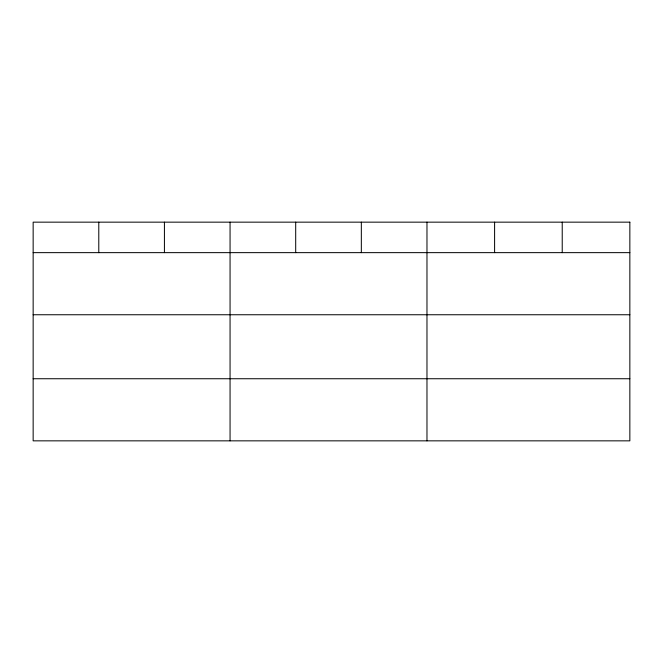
<?xml version="1.0" encoding="UTF-8"?>
<svg xmlns="http://www.w3.org/2000/svg" width="663" height="663" viewBox="0 0 663 663"><rect width="100%" height="100%" fill="white"/><g stroke="black" fill="none" stroke-linecap="round" stroke-linejoin="round"><path stroke-width="0.99" d="M33.15 252.644L629.85 252.644M33.15 314.751L629.85 314.751M33.15 378.739L629.85 378.739M562.224 222.155L562.224 252.644M494.598 222.155L494.598 252.644M426.972 222.155L426.972 440.845M361.335 222.155L361.335 252.644M295.698 222.155L295.698 252.644M230.061 222.155L230.061 440.845M164.424 222.155L164.424 252.644M98.787 222.155L98.787 252.644M629.85 222.155L33.15 222.155L33.15 440.845L629.85 440.845L629.85 222.155"/></g></svg>
